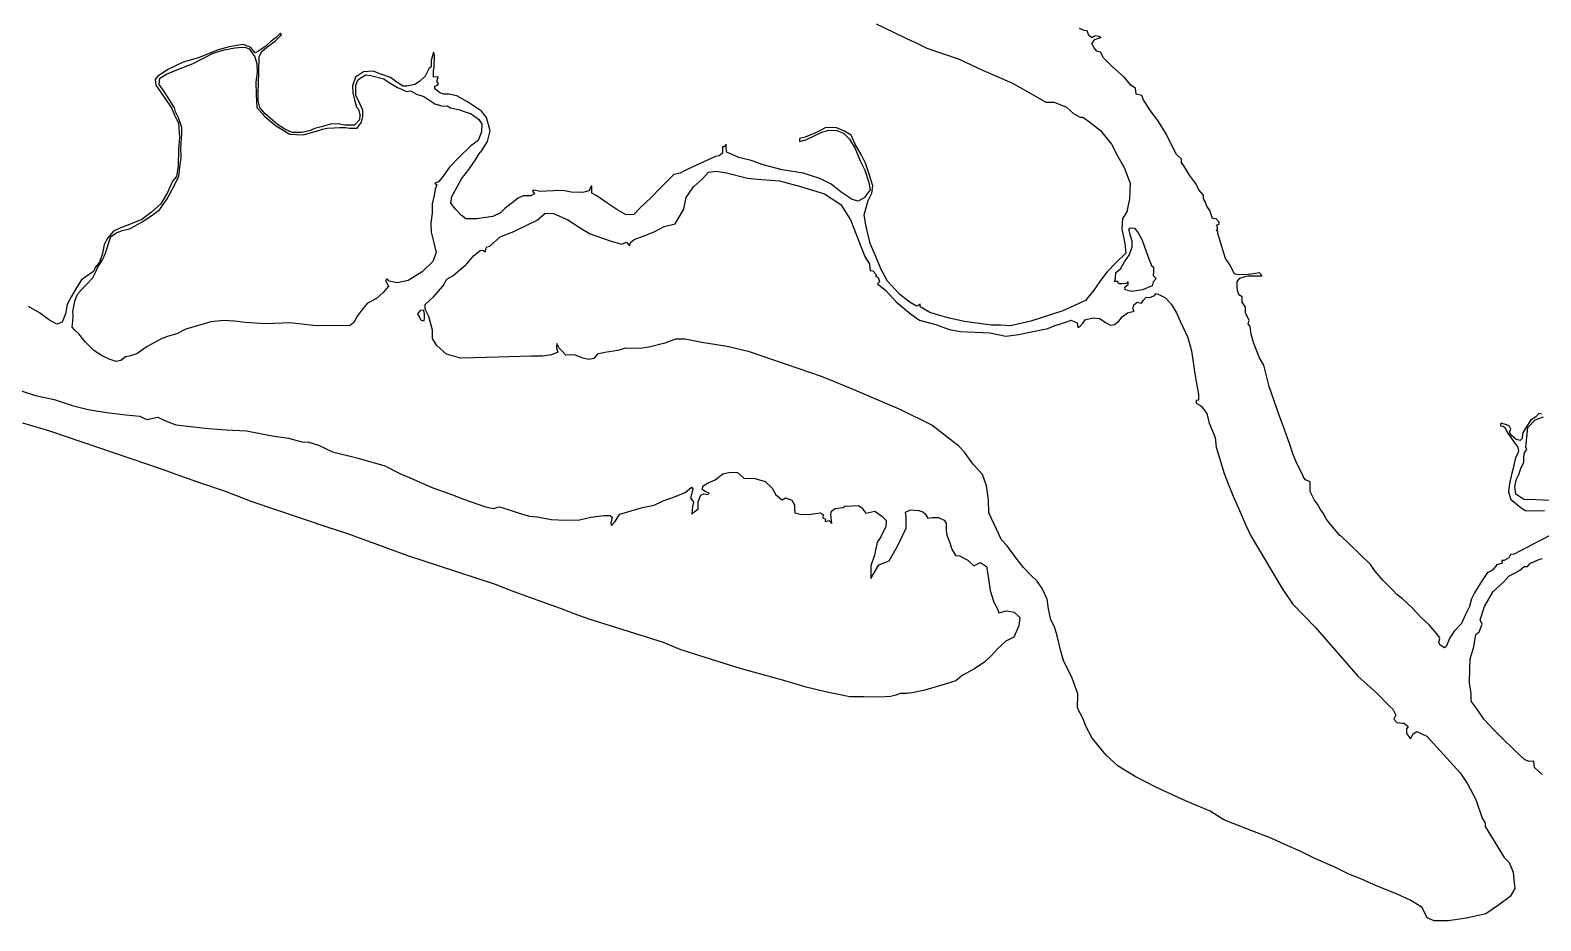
# Model space of a CAD drawing. Extents: x 283583 to 658922, y 889284 to 1241133.
# Drawn here: x 469723 to 474768, y 1046616 to 1049590 of the extents above; entities that cross this region are included whole.
import ezdxf

# ---------------------------------------------------------------- set-up
doc = ezdxf.new("R2010")
doc.units = 0
doc.header["$MEASUREMENT"] = 0
doc.layers.add('PUNTARENAS', color=7, linetype='Continuous')

msp = doc.modelspace()

# ---------------------------------------------------------------- linework, layer by layer
at = {"layer": 'PUNTARENAS', "color": 241}
for points in [[(472548.6, 1049610.5), (472670.8, 1049551.7), (472670.8, 1049552.7), (472717.3, 1049529.4), (472825.2, 1049493.3), (472903.4, 1049456.2), (472952.1, 1049435), (473001.3, 1049414.3), (473057.3, 1049382.5), (473115.5, 1049349.6), (473143, 1049349.6), (473184.3, 1049332.6), (473208.6, 1049310.4), (473229.7, 1049299.8), (473238.2, 1049299.8), (473257.2, 1049286), (473297.4, 1049254.2), (473334.4, 1049208.7), (473353.9, 1049170.1), (473377.2, 1049130.9), (473397.2, 1049079), (473394, 1049026.1), (473385.5, 1048982.7), (473370.6, 1048960.5), (473368.5, 1048926.7), (473379, 1048878), (473382.7, 1048845.7), (473349.9, 1048814), (473319.2, 1048782.3), (473298, 1048753.7), (473275.7, 1048722), (473247.1, 1048687.1), (473171.9, 1048652.3), (473065, 1048618.5), (472997.3, 1048602.7), (472964.5, 1048604.9), (472932.8, 1048604.9), (472892.6, 1048610.2), (472843.4, 1048617.2), (472787.3, 1048628.9), (472728.1, 1048646.9), (472695.3, 1048666), (472695.3, 1048675.5), (472683.6, 1048668.1), (472661.4, 1048680.8), (472627.6, 1048707.3), (472586.4, 1048751.8), (472564.2, 1048793.1), (472547.3, 1048834.4), (472528.8, 1048877.2), (472514.1, 1048938.6), (472507.8, 1048973.6), (472521.6, 1049021.2), (472534.3, 1049045.5), (472537.5, 1049069.8), (472524.3, 1049112.7), (472512.7, 1049145.5), (472497.9, 1049175.1), (472477.8, 1049209), (472465.2, 1049238.7), (472443, 1049252.4), (472413.3, 1049265.2), (472378.4, 1049263.1), (472350.9, 1049249.3), (472310.7, 1049232.5), (472292.7, 1049228.2), (472292.7, 1049217.7), (472313.8, 1049224), (472339.3, 1049235.6), (472366.8, 1049249.3), (472390.1, 1049255.7), (472416.5, 1049254.6), (472438.7, 1049246.1), (472458.8, 1049226), (472477.8, 1049194.2), (472494.7, 1049154), (472510.6, 1049122.2), (472524.3, 1049080.9), (472528.5, 1049056.6), (472508.3, 1049030.2), (472488.2, 1049018.5), (472468.1, 1049024.9), (472431.1, 1049049.3), (472398.3, 1049075.8), (472360.3, 1049094.9), (472304.2, 1049111.8), (472234.4, 1049123.5), (472170.9, 1049140.5), (472130.7, 1049154.3), (472089.5, 1049165), (472057.7, 1049178.7), (472048.2, 1049181.9), (472047.2, 1049202), (472047.2, 1049209.4), (472040.8, 1049199.9), (472034.5, 1049199.9), (472035.5, 1049178.8), (472023.9, 1049170.3), (472011.2, 1049168.2), (471935.5, 1049133.9), (471910.1, 1049121.2), (471894.2, 1049112.8), (471873, 1049107.5), (471824.3, 1049059.9), (471797.8, 1049032.4), (471758.6, 1048995.5), (471738.5, 1048974.3), (471713.1, 1048973.3), (471682.4, 1048991.3), (471648.6, 1049013.5), (471614.8, 1049036.9), (471598.9, 1049045.3), (471598.9, 1049068.6), (471596.8, 1049068.6), (471591.5, 1049059.1), (471588.3, 1049052.8), (471567.2, 1049047.5), (471529.1, 1049048.6), (471501.6, 1049053.9), (471470.4, 1049053.4), (471447.1, 1049052.4), (471425.9, 1049051.3), (471404.8, 1049055.6), (471400.5, 1049052.4), (471406.9, 1049042.9), (471395.2, 1049036.5), (471368.8, 1049036.6), (471352.9, 1049029.2), (471308.4, 1048994.3), (471293.6, 1048979.5), (471268.2, 1048967.9), (471213.1, 1048959.5), (471178.2, 1048959.5), (471162.4, 1048972.2), (471143.3, 1048992.3), (471127.5, 1049012.5), (471130.7, 1049034.7), (471147.6, 1049064.3), (471163.5, 1049093.9), (471187.9, 1049124.6), (471210.2, 1049156.3), (471220.8, 1049175.3), (471232.4, 1049189.1), (471231.2, 1049188.4), (471250.2, 1049218.5), (471259.2, 1049253.1), (471247, 1049297.7), (471229.7, 1049319.5), (471182.9, 1049350.8), (471147.2, 1049370.9), (471121.5, 1049376.5), (471102.6, 1049376.5), (471090.3, 1049382.1), (471074.7, 1049393.3), (471074.7, 1049402.2), (471083.6, 1049405.6), (471087, 1049411.1), (471081.4, 1049416.7), (471084.8, 1049433.4), (471070.3, 1049432.3), (471070.3, 1049452.4), (471072.5, 1049466.9), (471072.6, 1049506), (471069.2, 1049516), (471061.4, 1049488.1), (471061.4, 1049466.9), (471053.6, 1049460.2), (471042.4, 1049435.7), (471023.4, 1049417.9), (471007.8, 1049407.9), (470981, 1049402.3), (470968.7, 1049402.3), (470948.7, 1049414.6), (470926.4, 1049431.4), (470894, 1049442.6), (470868.4, 1049452.6), (470836, 1049450.4), (470809.2, 1049432.6), (470799.1, 1049403.6), (470800.2, 1049380.2), (470805.8, 1049356.7), (470812.5, 1049332.2), (470819.2, 1049325.5), (470823.6, 1049306.5), (470822.5, 1049289.8), (470805.7, 1049273.1), (470773.4, 1049273.1), (470751, 1049276.5), (470725.4, 1049275.4), (470695.3, 1049266.5), (470689.8, 1049266.1), (470672.5, 1049260.9), (470658.4, 1049254.2), (470629.4, 1049247.6), (470598.2, 1049247.6), (470573.6, 1049258.8), (470549.1, 1049274.4), (470533.5, 1049287.8), (470507.9, 1049310.2), (470490, 1049331.4), (470484.5, 1049353.7), (470484.5, 1049386.1), (470485.7, 1049411.7), (470486.8, 1049448.5), (470486.9, 1049502.1), (470495.8, 1049518.8), (470512.6, 1049533.3), (470540.5, 1049553.3), (470561.7, 1049574.5), (470558.3, 1049580.1), (470543.8, 1049565.6), (470526, 1049552.2), (470505.9, 1049534.4), (470483.5, 1049518.8), (470474.6, 1049514.4), (470460.1, 1049532.2), (470435.6, 1049542.3), (470418.8, 1049540.1), (470387.6, 1049534.5), (470350.8, 1049524.5), (470284.9, 1049497.8), (470233.6, 1049483.4), (470182.3, 1049458.9), (470147.6, 1049435.5), (470139.8, 1049425.4), (470142, 1049406.5), (470159.9, 1049380.8), (470178.8, 1049352.9), (470194.4, 1049330.6), (470204.4, 1049306), (470217.8, 1049279.2), (470221.1, 1049232.4), (470217.7, 1049192.2), (470217.1, 1049137), (470211.5, 1049101.3), (470198.1, 1049085.7), (470181.3, 1049047.8), (470158.9, 1049009.8), (470127.7, 1048982), (470095.3, 1048957.5), (470054, 1048940.8), (470023.9, 1048929.7), (470000.4, 1048918.5), (469982, 1048896.8), (469969.7, 1048874.5), (469964.1, 1048844.4), (469954, 1048815.4), (469939.5, 1048797.5), (469933.9, 1048784.1), (469920.5, 1048775.2), (469893.7, 1048756.3), (469878.1, 1048731.8), (469859.1, 1048699.4), (469845.7, 1048673.8), (469840.1, 1048642.6), (469828.9, 1048614.7), (469812.1, 1048608), (469787.6, 1048621.4), (469754.2, 1048646), (469717.4, 1048667.2)], [(474828.8, 1047918.2), (474740.9, 1047872.8), (474679.5, 1047840.1), (474666.8, 1047839), (474661.5, 1047828.5), (474645.6, 1047819), (474638.2, 1047819), (474639.3, 1047810.5), (474621.3, 1047805.2), (474606.5, 1047787.3), (474600.1, 1047782), (474590.6, 1047778.8), (474570.5, 1047749.2), (474547.1, 1047711.1), (474536.5, 1047691), (474530.2, 1047665.6), (474516.9, 1047638.7), (474503.1, 1047609.1), (474479.8, 1047584.8), (474465, 1047561.5), (474452.3, 1047531.9), (474447, 1047527.6), (474432.2, 1047536.1), (474427.9, 1047546.7), (474431.1, 1047558.3), (474429, 1047564.7), (474415.3, 1047580.6), (474395.2, 1047604.9), (474368.8, 1047629.3), (474337.1, 1047662.1), (474306.4, 1047690.7), (474287.4, 1047705.6), (474273.1, 1047720.9), (474240.3, 1047753.8), (474220.2, 1047777.1), (474210.7, 1047788.7), (474200.2, 1047804.6), (474165.3, 1047839.5), (474127.2, 1047875.6), (474104, 1047897.8), (474096.6, 1047903.1), (474067.5, 1047938.6), (474051.7, 1047958.7), (474041.1, 1047976.7), (474031.6, 1047991.5), (474022.1, 1048007.4), (474012.6, 1048020.1), (473997.8, 1048049.7), (473997.8, 1048081.5), (473981.9, 1048088.9), (473974.5, 1048098.4), (473975.6, 1048098.4), (473966.1, 1048119.6), (473954.5, 1048140.8), (473946, 1048162), (473942.3, 1048169.9), (473929.7, 1048205.9), (473918.1, 1048240.8), (473894.9, 1048304.3), (473861.1, 1048399.6), (473843.2, 1048471.6), (473828.4, 1048495.9), (473808.9, 1048547.2), (473800.4, 1048574.8), (473797.3, 1048600.2), (473790.9, 1048609.7), (473794.1, 1048620.3), (473782.5, 1048645.7), (473782.5, 1048664.7), (473770.9, 1048681.7), (473770.9, 1048699.6), (473759.3, 1048706), (473755.1, 1048720.8), (473754, 1048733.5), (473754, 1048750.5), (473762.5, 1048762.1), (473769.9, 1048764.2), (473780.5, 1048767.4), (473791.1, 1048769.5), (473837.7, 1048769.4), (473829.2, 1048780), (473809.1, 1048775.8), (473791.1, 1048773.7), (473760.4, 1048772.7), (473745.6, 1048774.8), (473730.8, 1048805.5), (473715, 1048827.7), (473689.1, 1048910.8), (473689.1, 1048917.2), (473683.8, 1048921.4), (473688.1, 1048925.6), (473688.1, 1048932), (473684.9, 1048938.3), (473694.5, 1048941.5), (473694.5, 1048948.9), (473683.9, 1048959.5), (473672.2, 1048960.6), (473662.8, 1048988.1), (473653.2, 1049001.9), (473648, 1049015.6), (473641.6, 1049026.2), (473641.6, 1049038.9), (473626.8, 1049055.8), (473615.2, 1049079.1), (473595.1, 1049105.6), (473578.2, 1049133.1), (473567.7, 1049148), (473567.7, 1049158.5), (473550.2, 1049176), (473516.5, 1049243.8), (473491.1, 1049285.1), (473462.6, 1049323.2), (473441.4, 1049357.1), (473436.2, 1049371.9), (473417.1, 1049376.1), (473414, 1049396.2), (473400.2, 1049404.7), (473377, 1049432.3), (473337.9, 1049467.2), (473307.2, 1049496.9), (473297.2, 1049516.5), (473285.5, 1049519.6), (473276, 1049530.2), (473268.6, 1049545.1), (473279.2, 1049558.8), (473294, 1049564.1), (473300.4, 1049565.1), (473291.9, 1049568.3), (473280.3, 1049570.4), (473269.7, 1049564.1), (473259.1, 1049571.5), (473252.8, 1049587.4), (473243.3, 1049588.5), (473227.4, 1049594.8)], [(469630.1, 1048405.1), (469740.5, 1048370.4), (469803, 1048357), (469862.6, 1048336.3), (469916.2, 1048322.9), (469977.5, 1048312.8), (470042.2, 1048306), (470089.1, 1048301.5), (470111.4, 1048290.3), (470149.3, 1048298.1), (470175, 1048285.8), (470209.5, 1048272.4), (470317.2, 1048259.4), (470377.4, 1048254.9), (470445.5, 1048252.6), (470531.4, 1048235.8), (470584.9, 1048227.9), (470630.1, 1048215.1), (470653.5, 1048213.9), (470685.9, 1048203.8), (470732.7, 1048181.5), (470818.6, 1048161.3), (470906.7, 1048135.6), (470956.9, 1048109.9), (470985.9, 1048097.6), (471067.8, 1048062.3), (471128, 1048041.1), (471170.4, 1048024.3), (471242.9, 1047998.6), (471269.7, 1047993), (471289.8, 1047998.5), (471318.8, 1047989.6), (471352.2, 1047978.4), (471390.1, 1047967.2), (471417.5, 1047964.4), (471463.2, 1047956.5), (471510.1, 1047954.2), (471556.9, 1047955.3), (471594.9, 1047964.2), (471638.4, 1047969.7), (471659.6, 1047969.7), (471666.3, 1047964.1), (471661.8, 1047944.1), (471664, 1047936.2), (471675.2, 1047948.5), (471691.9, 1047974.2), (471767.8, 1047996.4), (471806.9, 1048004.2), (471836.4, 1048018.1), (471874.4, 1048031.4), (471910.1, 1048045.9), (471931.3, 1048063.7), (471935.8, 1048058.1), (471931.3, 1048039.2), (471927.9, 1048028), (471938, 1048013.5), (471934.6, 1047999), (471933.5, 1047987.9), (471932.3, 1047973.4), (471943.5, 1047983.4), (471953.6, 1047991.2), (471953.6, 1048014.6), (471962.5, 1048036.9), (471972.6, 1048041.4), (471986, 1048039.1), (471990.4, 1048043.6), (471979.3, 1048048.1), (471967, 1048055.9), (471970.4, 1048068.2), (471987.1, 1048078.2), (472010.6, 1048088.2), (472036.2, 1048108.2), (472060.8, 1048113.8), (472084.8, 1048113.2), (472105.9, 1048094.2), (472143.3, 1048092.5), (472177.9, 1048082.5), (472201.3, 1048061.2), (472213.6, 1048038.9), (472234.2, 1048021.6), (472245.9, 1048028.8), (472267.1, 1048021), (472276, 1048005.4), (472276, 1047990.9), (472277.1, 1047978.6), (472294.9, 1047974.1), (472322.3, 1047972.4), (472361.3, 1047978), (472371.3, 1047972.4), (472370.2, 1047961.2), (472379.1, 1047956.7), (472378, 1047948.9), (472391.4, 1047952.3), (472400.3, 1047942.2), (472397, 1047972.3), (472399.2, 1047983.5), (472411.5, 1047992.4), (472438.3, 1047995.7), (472443.9, 1048000.2), (472489.1, 1048002.9), (472500.2, 1047995.1), (472513.6, 1047977.3), (472543.7, 1047983.9), (472567.1, 1047967.2), (472581.6, 1047952.6), (472580.5, 1047932.6), (472562.6, 1047895.8), (472551.4, 1047880.2), (472542.5, 1047836.7), (472530.2, 1047801), (472530.1, 1047758.6), (472556.9, 1047804.3), (472591.5, 1047817.6), (472619.5, 1047866.7), (472648.5, 1047926.9), (472648.6, 1047964.8), (472646.4, 1047980.5), (472663.1, 1047988.3), (472688.8, 1047986), (472687.6, 1047987.1), (472704.4, 1047981.5), (472712.2, 1047974.8), (472721.1, 1047960.3), (472735.6, 1047962.5), (472756.8, 1047962.5), (472775.7, 1047953.6), (472782.4, 1047943.5), (472782.4, 1047919), (472784.6, 1047903.4), (472794.6, 1047877.7), (472800.8, 1047857), (472813, 1047835.8), (472826.4, 1047834.7), (472854.3, 1047820.2), (472874.3, 1047801.2), (472896.7, 1047812.3), (472916.7, 1047798.9), (472921.2, 1047773.2), (472928.9, 1047718.6), (472941.1, 1047680.6), (472953.4, 1047658.3), (472957.8, 1047644.9), (472983.5, 1047651.6), (473009.2, 1047647.1), (473028.1, 1047629.2), (473024.7, 1047601.3), (473008, 1047563.4), (472981.2, 1047550.1), (472953.3, 1047524.4), (472933.2, 1047502.1), (472911.4, 1047480.4), (472876.8, 1047457), (472835.5, 1047434.7), (472814.3, 1047416.9), (472778.6, 1047405.8), (472745.1, 1047395.8), (472709.4, 1047385.8), (472674.8, 1047378), (472650.2, 1047374.7), (472629, 1047374.7), (472614.5, 1047369.1), (472596.7, 1047364.7), (472559.8, 1047362.5), (472506.3, 1047363.7), (472460.6, 1047363.7), (472378.6, 1047381.1), (472315, 1047396.8), (472232.5, 1047420.3), (472094.2, 1047458.3), (471977.1, 1047495.3), (471893.4, 1047522.1), (471837.7, 1047545.6), (471592.9, 1047622.3), (471551.6, 1047636.8), (471493.6, 1047659.2), (471403.3, 1047691.6), (471330.8, 1047717.4), (471277.2, 1047738.6), (471086, 1047801.8), (470987.8, 1047833.2), (470908.6, 1047862.2), (470838.4, 1047888), (470783.7, 1047908.1), (470717.9, 1047929.4), (470464.2, 1048015), (470375, 1048049.6), (470285.8, 1048079.8), (470222.2, 1048102.2), (470167.6, 1048122.3), (469787.8, 1048250.5), (469698.6, 1048277.3)], [(474770.5, 1048308.2), (474762, 1048310.3), (474752.5, 1048299.8), (474733.4, 1048287.1), (474719.6, 1048263.8), (474706.9, 1048242.7), (474705.8, 1048226.8), (474699.5, 1048219.4), (474685.7, 1048222.6), (474668.8, 1048237.4), (474663.5, 1048248), (474667.8, 1048257.5), (474662.5, 1048269.2), (474646.6, 1048274.5), (474635, 1048277.7), (474633.9, 1048269.2), (474642.4, 1048267.1), (474648.7, 1048262.8), (474658.2, 1048244.8), (474669.9, 1048226.8), (474681.5, 1048211), (474692.1, 1048197.2), (474694.2, 1048183.4), (474682.5, 1048158.1), (474676.1, 1048126.3), (474671.9, 1048110.4), (474663.4, 1048076.6), (474660.2, 1048048), (474668.6, 1048022.7), (474705.9, 1047992.6), (474717.2, 1047986.6), (474745.8, 1047985.5), (474780.7, 1047986.5)], [(474800.9, 1048019.3), (474752.2, 1048021.5), (474712, 1048022.6), (474684.5, 1048040.6), (474681.3, 1048066), (474686.7, 1048090.3), (474695.1, 1048106.2), (474702, 1048126.8), (474711.6, 1048148), (474711.6, 1048164.9), (474713.7, 1048179.7), (474722.2, 1048189.2), (474718, 1048197.7), (474721.2, 1048230.5), (474725.4, 1048263.3), (474749.8, 1048288.7), (474777.3, 1048299.2)], [(474772.9, 1047104.5), (474747.7, 1047128.6), (474745.5, 1047149.5), (474729, 1047148.4), (474714.7, 1047153.9), (474678, 1047188.5), (474639.6, 1047225.9), (474611.1, 1047253.4), (474578.2, 1047289.6), (474556.3, 1047322.6), (474535.5, 1047350), (474535.5, 1047375.3), (474530, 1047410.4), (474531.7, 1047458.2), (474532.9, 1047491.1), (474545, 1047530.6), (474551.6, 1047572.3), (474562.6, 1047581.1), (474572.5, 1047606.3), (474565.9, 1047620.6), (474580.2, 1047665.6), (474608.8, 1047716.1), (474645.1, 1047747.9), (474661, 1047767.1), (474699.5, 1047786.8), (474698.5, 1047787.2), (474713.3, 1047798.8), (474723.9, 1047798.8), (474731.3, 1047808.3), (474735.6, 1047812.5), (474740.9, 1047812.5), (474749.3, 1047816.7), (474765.2, 1047824.1), (474773.7, 1047826.2)]]:
    msp.add_lwpolyline(points, dxfattribs=at)
for points in [[(469876.5, 1048696.8), (469880.9, 1048707.8), (469897.6, 1048726.7), (469911, 1048740.1), (469932.2, 1048762.4), (469938.9, 1048775.8), (469949, 1048798.1), (469964.6, 1048822.6), (469974.7, 1048844.9), (469983.7, 1048877.3), (469991.5, 1048900.7), (470010.5, 1048912.9), (470029.4, 1048920.7), (470054, 1048926.3), (470073, 1048936.3), (470097, 1048950.2), (470122.6, 1048966.9), (470155, 1048990.3), (470180.7, 1049027.1), (470204.2, 1049071.7), (470218.7, 1049101.8), (470222.1, 1049131.9), (470226.6, 1049164.3), (470225.5, 1049197.8), (470228.9, 1049242.4), (470228.9, 1049264.7), (470218.4, 1049296.5), (470208.3, 1049316.6), (470205, 1049330), (470180.5, 1049369.1), (470170.5, 1049384.7), (470153.8, 1049408.1), (470156, 1049429.3), (470178.3, 1049442.7), (470218.5, 1049459.4), (470266.5, 1049478.3), (470333.5, 1049512.8), (470370.3, 1049523.9), (470406, 1049530.6), (470430.6, 1049532.8), (470442.8, 1049531.7), (470454.5, 1049527.8), (470473.5, 1049501), (470480.1, 1049477.5), (470481.2, 1049449.7), (470476.7, 1049416.2), (470477.8, 1049373.8), (470480, 1049331.4), (470506.7, 1049301.2), (470542.4, 1049271.1), (470590.4, 1049242), (470633.9, 1049239.8), (470669.6, 1049249.8), (470679.4, 1049252.8), (470698.9, 1049258.9), (470714.2, 1049262), (470737.6, 1049264.2), (470756.6, 1049265.3), (470776.7, 1049265.3), (470789, 1049263), (470814.6, 1049263), (470829.2, 1049283.1), (470833.6, 1049300.9), (470833.7, 1049322.1), (470821.4, 1049348.9), (470810.3, 1049372.3), (470810.3, 1049405.8), (470817, 1049422.5), (470824.8, 1049429.2), (470843.8, 1049440.4), (470860.5, 1049438.1), (470904, 1049426.9), (470919.6, 1049415.8), (470949.8, 1049397.9), (470963.1, 1049392.3), (470979.9, 1049384.5), (470993.3, 1049386.7), (471013.3, 1049376.6), (471037.9, 1049367.7), (471074.7, 1049344.2), (471093.6, 1049338.6), (471101.4, 1049336.4), (471115.9, 1049337.5), (471126, 1049330.8), (471156.1, 1049324), (471171.7, 1049318.4), (471195.1, 1049310.6), (471219.6, 1049292.7), (471230.8, 1049277.1), (471229.6, 1049250.3), (471218.4, 1049221.3), (471195, 1049203.5), (471155.9, 1049165.6), (471123.5, 1049132.2), (471099, 1049097.6), (471086.7, 1049083.1), (471074.4, 1049078.7), (471081.1, 1049073.1), (471075.5, 1049058.6), (471072.1, 1049037.4), (471065.4, 1049009.5), (471064.8, 1048978.8), (471060.3, 1048946.5), (471062.5, 1048915.2), (471070.3, 1048884), (471079.2, 1048847.2), (471068, 1048817.1), (471032.3, 1048782.5), (470985.4, 1048753.6), (470948.6, 1048745.8), (470921.8, 1048751.4), (470915.1, 1048759.2), (470909.5, 1048753.6), (470919.5, 1048734.7), (470901.7, 1048713.5), (470879.3, 1048693.4), (470849.8, 1048678.4), (470836.4, 1048662.8), (470816.2, 1048636), (470802.8, 1048612.6), (470791.7, 1048603.7), (470679, 1048602.7), (470589.7, 1048612.8), (470508.3, 1048609.5), (470440.3, 1048614.1), (470404.6, 1048618.6), (470368.9, 1048620.8), (470326.5, 1048616.4), (470242.2, 1048591.4), (470212.1, 1048575.8), (470187.5, 1048569.1), (470161.9, 1048560.2), (470110.5, 1048531.3), (470079.2, 1048509), (470054.7, 1048501.2), (470041.3, 1048499), (470025.7, 1048486.7), (470010, 1048483.4), (469986.6, 1048491.2), (469963.2, 1048502.4), (469935.3, 1048520.3), (469906.4, 1048549.3), (469885.2, 1048576.1), (469870.7, 1048589.5), (469862.9, 1048598.5), (469864, 1048608.5), (469866.3, 1048630.8), (469866.3, 1048640.9), (469865.2, 1048649.8), (469871.9, 1048685.5)], [(471176.5, 1048805.6), (471180.9, 1048809.3), (471203.1, 1048836.7), (471225.3, 1048853.7), (471234.9, 1048854.7), (471243.3, 1048849.4), (471244.4, 1048860), (471247.6, 1048866.3), (471258.2, 1048868.4), (471292.1, 1048900.1), (471337.6, 1048918.1), (471390.5, 1048943.4), (471416.4, 1048955.6), (471442.9, 1048978.8), (471470.4, 1048977.7), (471518, 1048956.5), (471568.8, 1048923.7), (471593.1, 1048909.9), (471659.7, 1048886.6), (471698.9, 1048874.9), (471714.8, 1048882.3), (471724.3, 1048869.6), (471727.5, 1048881.2), (471740.2, 1048890.7), (471769.8, 1048902.3), (471806.3, 1048916.6), (471840.2, 1048934.5), (471877.2, 1048943), (471905.9, 1048991.6), (471913.3, 1049030.7), (471937.7, 1049066.7), (471968.4, 1049093.1), (471988.5, 1049115.3), (472015, 1049118.5), (472048.8, 1049113.1), (472118.6, 1049096.1), (472152.5, 1049091.9), (472225, 1049087), (472295.8, 1049067.9), (472375.2, 1049043.5), (472430.2, 1049007.5), (472462.9, 1048956.7), (472510.9, 1048834.4), (472525.7, 1048809), (472527.8, 1048787.8), (472537.4, 1048785.7), (472549, 1048773), (472545.8, 1048768.8), (472555.3, 1048764.5), (472559.5, 1048749.7), (472553.2, 1048742.3), (472579.6, 1048722.2), (472615.6, 1048683), (472663.1, 1048642.7), (472692.7, 1048621.5), (472746.7, 1048606.7), (472793.2, 1048590.8), (472829.2, 1048583.3), (472928.1, 1048579.5), (472981, 1048567.8), (473024.4, 1048574.1), (473056.2, 1048580.4), (473121.8, 1048594.1), (473142.9, 1048602.6), (473188.5, 1048617.4), (473199, 1048621.6), (473220.2, 1048613.1), (473221.2, 1048602.5), (473223.4, 1048597.2), (473229.7, 1048601.4), (473238.2, 1048612), (473247.2, 1048624.2), (473274.7, 1048629.4), (473295.9, 1048627.3), (473313.8, 1048613.5), (473330.8, 1048605), (473344.5, 1048607.1), (473359.3, 1048617.7), (473369.9, 1048632.5), (473387.9, 1048646.3), (473410.2, 1048651.5), (473405.9, 1048658.9), (473409.1, 1048672.7), (473419.7, 1048681.1), (473434.5, 1048678), (473440.9, 1048688.5), (473450.4, 1048698), (473461, 1048697), (473476.9, 1048703.3), (473483.2, 1048710.7), (473494.9, 1048706.5), (473514.6, 1048696), (473535, 1048673.6), (473551.2, 1048646.1), (473563.4, 1048618.7), (473588.8, 1048563.7), (473601.9, 1048518.9), (473612.5, 1048442.1), (473624.7, 1048372.9), (473624.7, 1048354.6), (473617.5, 1048353.6), (473617.5, 1048344.5), (473629.7, 1048337.3), (473634.8, 1048333.2), (473653.1, 1048309.8), (473660.2, 1048277.3), (473680.5, 1048229.4), (473684.5, 1048197.9), (473710.4, 1048109.9), (473724.6, 1048075.3), (473740.8, 1048033.6), (473758.1, 1047993.9), (473782.4, 1047939.9), (473799.7, 1047901.3), (473904.8, 1047725.7), (473939.3, 1047674.8), (474014.5, 1047596.4), (474158.3, 1047432), (474218.3, 1047378), (474264, 1047332.2), (474274.2, 1047323), (474284.3, 1047302.7), (474277.2, 1047289.4), (474287.4, 1047278.2), (474305.7, 1047276.2), (474312.3, 1047275.7), (474325.5, 1047265.5), (474319.4, 1047257.4), (474319.4, 1047242.1), (474333.6, 1047223.8), (474342.8, 1047241.1), (474354, 1047248.2), (474387.5, 1047232.9), (474499.3, 1047110.7), (474523.7, 1047073), (474551.6, 1047021.6), (474572.9, 1046958.5), (474582, 1046943.3), (474582.4, 1046931), (474646.1, 1046827.7), (474662.3, 1046811), (474676.5, 1046778.4), (474678, 1046753.5), (474682, 1046724), (474665.7, 1046697.5), (474627, 1046668.1), (474584.3, 1046639.6), (474520.2, 1046625.5), (474459.1, 1046616.4), (474412.3, 1046616.4), (474388.9, 1046626.6), (474371.7, 1046661.2), (474334.1, 1046684.6), (474286.3, 1046706), (474222.2, 1046731.5), (474167.3, 1046756), (474127.2, 1046771.8), (474080.4, 1046795.3), (474013.3, 1046823.8), (473964.5, 1046849.3), (473923.8, 1046866.6), (473861.8, 1046894.1), (473802.8, 1046916.6), (473709.2, 1046953.3), (473663.5, 1046981.8), (473581.6, 1047017), (473483, 1047061.9), (473413.9, 1047097.5), (473357, 1047132.2), (473316.3, 1047168.8), (473269.6, 1047225.8), (473248.2, 1047266.5), (473240.1, 1047291), (473221.3, 1047326.1), (473222.4, 1047373.9), (473203.1, 1047426.8), (473173.7, 1047485.8), (473165.6, 1047516.4), (473153.4, 1047567.2), (473143.8, 1047597.3), (473131.6, 1047620.7), (473123.5, 1047657.3), (473119.5, 1047689.8), (473103.2, 1047725.5), (473086, 1047749.9), (473064.6, 1047770.3), (473040.2, 1047795.7), (473015.8, 1047827.3), (472985.4, 1047868), (472967.1, 1047888.4), (472924.9, 1047978.4), (472923, 1048022.2), (472916.9, 1048067.9), (472903.7, 1048106.6), (472871.2, 1048142.3), (472843.8, 1048180.9), (472825, 1048200.8), (472734.5, 1048271.1), (472630.8, 1048322), (472477.3, 1048387.3), (472412.2, 1048414.8), (472365.4, 1048433.2), (472209.3, 1048486.7), (472124.9, 1048515.3), (472050.7, 1048533.7), (471966.2, 1048547), (471910.3, 1048558.2), (471877.8, 1048558.3), (471842.7, 1048544.6), (471789.7, 1048531.4), (471760.2, 1048527.4), (471711.4, 1048528.4), (471686, 1048520.3), (471642.2, 1048513.2), (471617.8, 1048508.2), (471605.6, 1048493.9), (471588.3, 1048489.9), (471569, 1048495), (471544.6, 1048505.2), (471526.3, 1048506.2), (471512, 1048505.2), (471500.8, 1048517.4), (471489.7, 1048528.6), (471481.5, 1048543.9), (471480.5, 1048529.7), (471484.6, 1048514.4), (471464.2, 1048505.3), (471433.7, 1048501.2), (471396, 1048501.3), (471247, 1048496.8), (471159.5, 1048494.9), (471112.7, 1048508.1), (471081.2, 1048536.7), (471066, 1048560.1), (471066, 1048588.6), (471053.9, 1048633.3), (471041.7, 1048657.8), (471041.7, 1048674), (471069.2, 1048699.4), (471101.8, 1048736), (471114, 1048758.4), (471134.4, 1048769.6), (471157.8, 1048789.9)], [(473469.9, 1048736.7), (473438.4, 1048722.5), (473402.8, 1048717.5), (473380.4, 1048722.6), (473379.4, 1048731.8), (473389.6, 1048740.9), (473390.6, 1048751.1), (473383.5, 1048744), (473370.2, 1048742.9), (473359, 1048743), (473354, 1048751.1), (473344.8, 1048751.1), (473347.9, 1048761.3), (473348.9, 1048780.6), (473364.2, 1048792.8), (473377.4, 1048816.2), (473393.7, 1048838.5), (473403.9, 1048865), (473402.9, 1048885.3), (473395.8, 1048910.8), (473391.8, 1048926), (473394.8, 1048925), (473394.8, 1048926), (473397.9, 1048930.1), (473411.1, 1048929.1), (473423.3, 1048912.8), (473436.5, 1048888.3), (473449.7, 1048850.7), (473458.8, 1048826.3), (473467.9, 1048803.9), (473475.1, 1048798.8), (473475.1, 1048783.5), (473474, 1048770.3), (473483.2, 1048760.1), (473473, 1048749)], [(471022.3, 1048634.4), (471017.3, 1048641.5), (471020.3, 1048645.6), (471018.3, 1048643.5), (471027.4, 1048654.7), (471035.6, 1048655.7), (471038.6, 1048644.5), (471038.6, 1048629.3), (471037.6, 1048618.1), (471028.4, 1048620.1)]]:
    msp.add_lwpolyline(points, close=True, dxfattribs=at)

doc.saveas('drawing.dxf')
